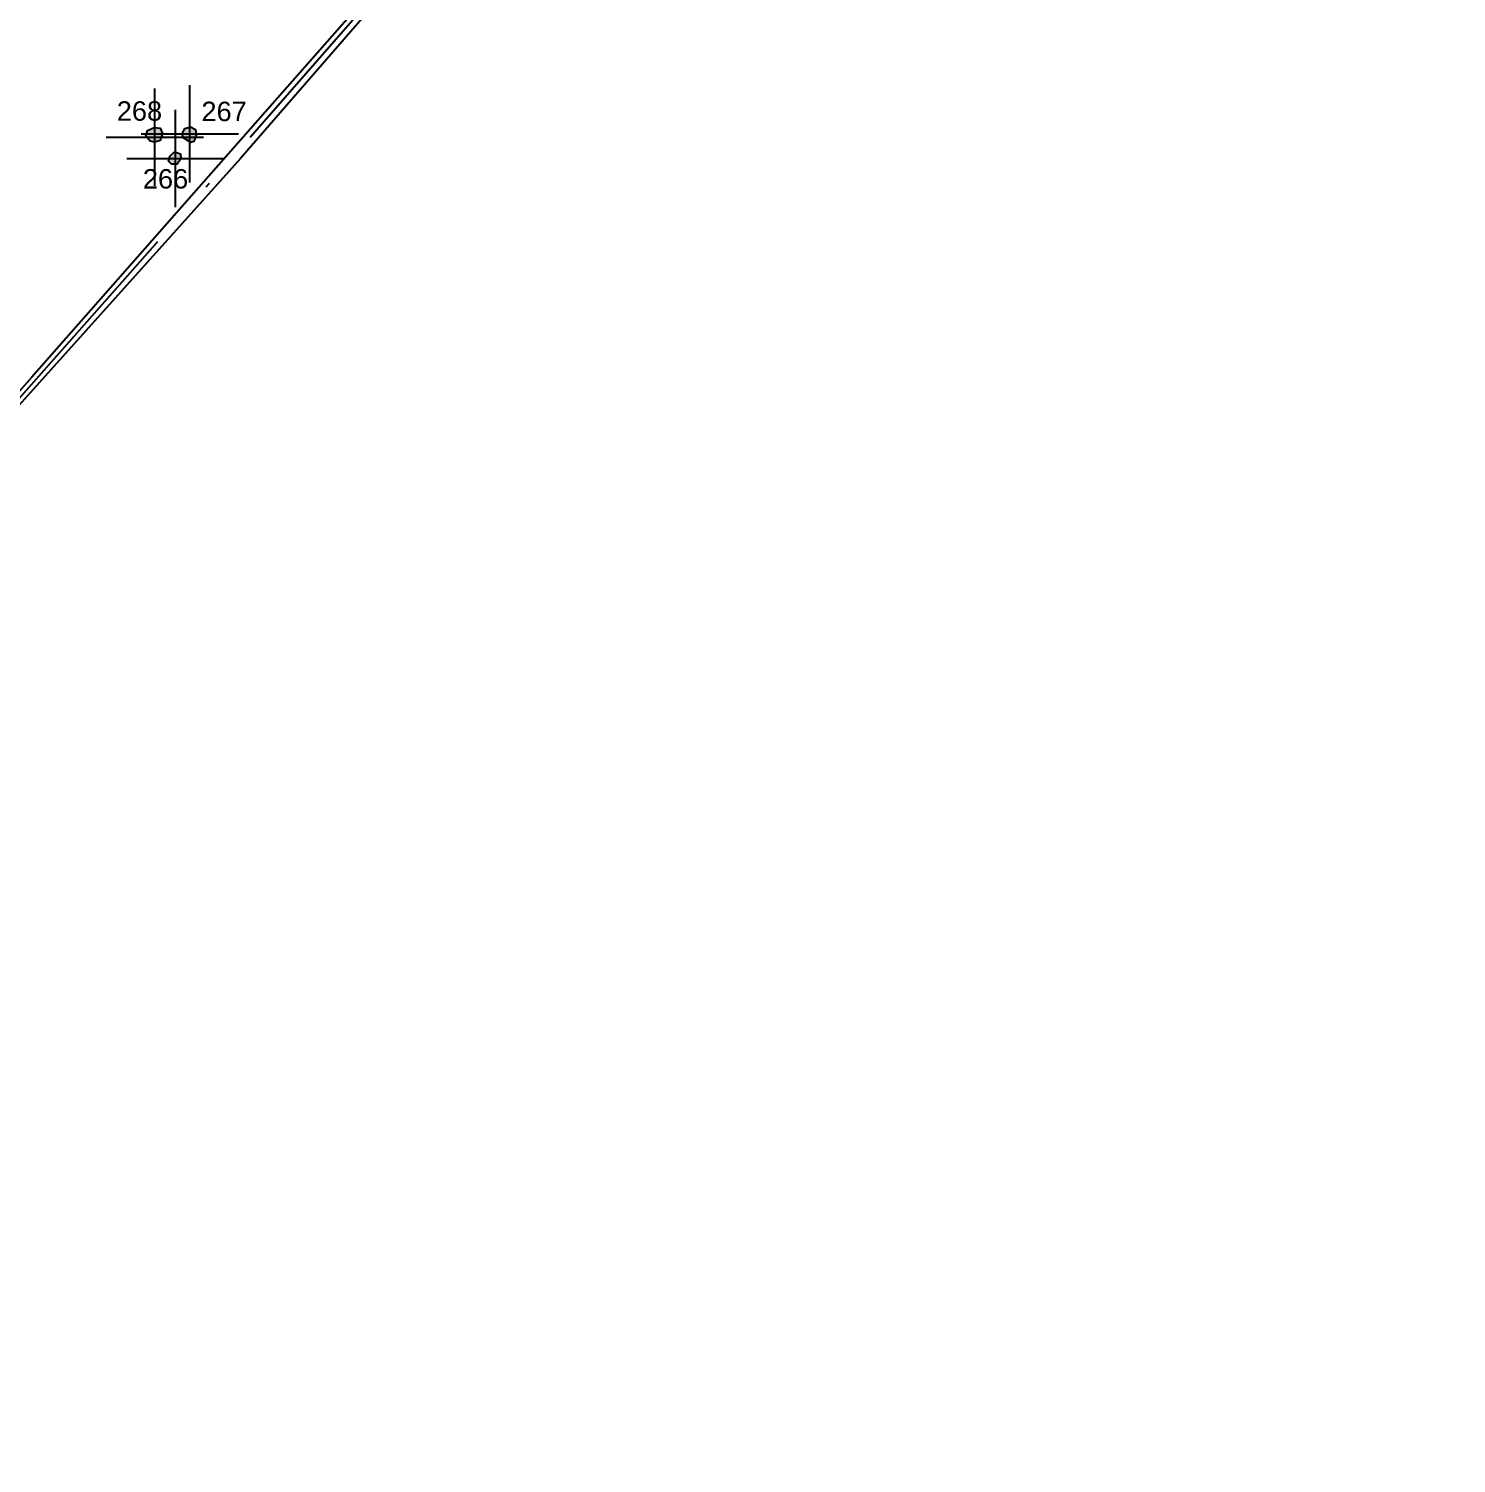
# Model space of a CAD drawing. Header units: millimetres. Extents: x 4462692 to 4462814, y 5793999 to 5794154.
# Drawn here: x 4462743.25 to 4462772.6, y 5793999.42 to 5794028.93 of the extents above; entities that cross this region are included whole.
import ezdxf

# ---------------------------------------------------------------- set-up
doc = ezdxf.new("R2010")
doc.units = ezdxf.units.MM
doc.header["$PDMODE"] = 2
doc.header["$PDSIZE"] = -1
doc.linetypes.add('ACAD_ISO10W100', pattern=[18, 12, -3, 0, -3])
for name, color, linetype in [('00Befund', 36, 'Continuous'), ('00BefundNr', 36, 'Continuous'), ('GGok', 50, 'Continuous'), ('GGuk', 7, 'Continuous'), ('GUK', 90, 'ACAD_ISO10W100'), ('Höhenpunkte Befunde', 7, 'Continuous'), ('Pfosten', 254, 'Continuous')]:
    doc.layers.add(name, color=color, linetype=linetype)
doc.styles.get("Standard").update_dxf_attribs({"font": 'arial.ttf'})

msp = doc.modelspace()

# ---------------------------------------------------------------- hatches: boundary and pattern name
at = {"layer": 'Pfosten'}
h = msp.add_hatch(color=256, dxfattribs=at)
h.dxf.hatch_style = 1
h.paths.add_polyline_path([(4462724.484, 5794024.295), (4462724.648, 5794024.179), (4462724.772, 5794024.061), (4462724.796, 5794023.942), (4462724.817, 5794023.797), (4462724.856, 5794023.673), (4462724.791, 5794023.502), (4462724.662, 5794023.456), (4462724.476, 5794023.375), (4462724.325, 5794023.396), (4462724.125, 5794023.502), (4462724.022, 5794023.654), (4462723.951, 5794023.868), (4462724.012, 5794024.061), (4462724.153, 5794024.25), (4462724.361, 5794024.244)])
h.paths.add_polyline_path([(4462722.369, 5794023.151), (4462722.408, 5794023.069), (4462722.423, 5794022.934), (4462722.33, 5794022.901), (4462722.216, 5794022.935), (4462722.116, 5794023.012), (4462722.128, 5794023.158), (4462722.247, 5794023.194)])
h.paths.add_polyline_path([(4462721.482, 5794022.283), (4462721.61, 5794022.216), (4462721.709, 5794022.114), (4462721.793, 5794021.882), (4462721.681, 5794021.733), (4462721.574, 5794021.61), (4462721.366, 5794021.582), (4462721.146, 5794021.658), (4462721.082, 5794021.803), (4462721.082, 5794021.996), (4462721.129, 5794022.155), (4462721.245, 5794022.296), (4462721.367, 5794022.31)])
h.paths.add_polyline_path([(4462717.662, 5794023.045), (4462717.86, 5794023.089), (4462718.034, 5794023.045), (4462718.254, 5794022.932), (4462718.397, 5794022.851), (4462718.533, 5794022.791), (4462718.604, 5794022.585), (4462718.557, 5794022.462), (4462718.43, 5794022.319), (4462718.288, 5794022.32), (4462718.028, 5794022.329), (4462717.813, 5794022.426), (4462717.607, 5794022.551), (4462717.462, 5794022.699), (4462717.421, 5794022.849), (4462717.485, 5794022.972)])
h.paths.add_polyline_path([(4462701.113, 5794024.721), (4462701.15, 5794024.678), (4462701.152, 5794024.527), (4462701.147, 5794024.455), (4462701.073, 5794024.404), (4462700.955, 5794024.412), (4462700.885, 5794024.482), (4462700.856, 5794024.628), (4462700.9, 5794024.735), (4462700.963, 5794024.834), (4462701.046, 5794024.824)])
h.paths.add_polyline_path([(4462700.231, 5794024.686), (4462700.352, 5794024.597), (4462700.35, 5794024.457), (4462700.3, 5794024.378), (4462700.211, 5794024.315), (4462700.117, 5794024.235), (4462699.99, 5794024.257), (4462699.901, 5794024.351), (4462699.868, 5794024.477), (4462699.918, 5794024.566), (4462700.021, 5794024.662), (4462700.13, 5794024.744)])
h.paths.add_polyline_path([(4462702.745, 5794032.034), (4462702.859, 5794031.934), (4462702.854, 5794031.818), (4462702.873, 5794031.777), (4462702.803, 5794031.653), (4462702.723, 5794031.552), (4462702.643, 5794031.537), (4462702.525, 5794031.604), (4462702.458, 5794031.69), (4462702.438, 5794031.799), (4462702.482, 5794031.941), (4462702.539, 5794032.035), (4462702.637, 5794032.059)])
h.paths.add_polyline_path([(4462705.1, 5794032.308), (4462705.121, 5794032.217), (4462705.033, 5794032.109), (4462704.925, 5794032.061), (4462704.922, 5794032.181), (4462704.936, 5794032.273), (4462705.019, 5794032.34)])
h.paths.add_polyline_path([(4462712.166, 5794029.996), (4462712.198, 5794029.914), (4462712.201, 5794029.789), (4462712.174, 5794029.704), (4462712.124, 5794029.614), (4462712.034, 5794029.557), (4462711.927, 5794029.539), (4462711.834, 5794029.563), (4462711.762, 5794029.665), (4462711.706, 5794029.789), (4462711.789, 5794029.91), (4462711.849, 5794029.96), (4462711.95, 5794030.048)])
h.paths.add_polyline_path([(4462710.492, 5794031.144), (4462710.513, 5794031.116), (4462710.529, 5794031.025), (4462710.428, 5794030.932), (4462710.353, 5794030.979), (4462710.307, 5794031.068), (4462710.339, 5794031.144), (4462710.395, 5794031.17)])
h.paths.add_polyline_path([(4462712.942, 5794032.802), (4462712.998, 5794032.702), (4462713.019, 5794032.65), (4462712.983, 5794032.548), (4462712.909, 5794032.537), (4462712.835, 5794032.561), (4462712.769, 5794032.638), (4462712.741, 5794032.735), (4462712.844, 5794032.796)])
h.paths.add_polyline_path([(4462724.84, 5794022.267), (4462724.914, 5794022.163), (4462724.908, 5794022.073), (4462724.889, 5794021.966), (4462724.772, 5794021.93), (4462724.652, 5794021.969), (4462724.58, 5794022.062), (4462724.604, 5794022.178), (4462724.638, 5794022.248), (4462724.714, 5794022.256)])
h.paths.add_polyline_path([(4462734.198, 5794020.296), (4462734.198, 5794020.133), (4462734.116, 5794020.008), (4462733.972, 5794019.895), (4462733.82, 5794019.851), (4462733.678, 5794019.976), (4462733.598, 5794020.116), (4462733.57, 5794020.286), (4462733.614, 5794020.468), (4462733.781, 5794020.575), (4462733.965, 5794020.58), (4462734.056, 5794020.532), (4462734.156, 5794020.427)])
h.paths.add_polyline_path([(4462739.154, 5794019.494), (4462739.274, 5794019.469), (4462739.381, 5794019.416), (4462739.46, 5794019.31), (4462739.452, 5794019.172), (4462739.361, 5794019.086), (4462739.229, 5794019.107), (4462739.12, 5794019.195), (4462739.05, 5794019.283), (4462739.038, 5794019.398)])
h.paths.add_polyline_path([(4462741.596, 5794020.602), (4462741.655, 5794020.523), (4462741.713, 5794020.44), (4462741.746, 5794020.315), (4462741.628, 5794020.239), (4462741.486, 5794020.169), (4462741.361, 5794020.216), (4462741.259, 5794020.342), (4462741.287, 5794020.507), (4462741.407, 5794020.573)])
h.paths.add_polyline_path([(4462740.724, 5794019.984), (4462740.848, 5794019.938), (4462740.959, 5794019.776), (4462740.953, 5794019.669), (4462740.923, 5794019.536), (4462740.861, 5794019.385), (4462740.669, 5794019.243), (4462740.542, 5794019.286), (4462740.436, 5794019.386), (4462740.329, 5794019.543), (4462740.283, 5794019.681), (4462740.417, 5794019.813), (4462740.555, 5794019.931)])
h.paths.add_polyline_path([(4462739.99, 5794019.531), (4462740.056, 5794019.518), (4462740.131, 5794019.4), (4462740.112, 5794019.298), (4462739.974, 5794019.231), (4462739.867, 5794019.27), (4462739.83, 5794019.388), (4462739.832, 5794019.465), (4462739.926, 5794019.531)])
h.paths.add_polyline_path([(4462739.126, 5794026.415), (4462739.246, 5794026.367), (4462739.286, 5794026.222), (4462739.294, 5794026.108), (4462739.21, 5794026.02), (4462739.103, 5794025.977), (4462738.959, 5794025.992), (4462738.858, 5794026.103), (4462738.822, 5794026.197), (4462738.854, 5794026.332), (4462738.922, 5794026.417)])
h.paths.add_polyline_path([(4462738.408, 5794025.921), (4462738.485, 5794025.84), (4462738.502, 5794025.663), (4462738.411, 5794025.617), (4462738.308, 5794025.656), (4462738.24, 5794025.756), (4462738.282, 5794025.861), (4462738.33, 5794025.893)])
h.paths.add_polyline_path([(4462738.406, 5794025.498), (4462738.543, 5794025.494), (4462738.627, 5794025.414), (4462738.647, 5794025.318), (4462738.599, 5794025.167), (4462738.471, 5794025.144), (4462738.378, 5794025.225), (4462738.328, 5794025.327), (4462738.347, 5794025.438)])
h.paths.add_polyline_path([(4462739.113, 5794025.516), (4462739.177, 5794025.448), (4462739.211, 5794025.337), (4462739.141, 5794025.254), (4462739.016, 5794025.282), (4462738.955, 5794025.339), (4462738.943, 5794025.453), (4462739.014, 5794025.503)])
h.paths.add_polyline_path([(4462741.9, 5794024.475), (4462741.963, 5794024.403), (4462741.979, 5794024.294), (4462741.906, 5794024.257), (4462741.812, 5794024.309), (4462741.767, 5794024.412), (4462741.8, 5794024.463)])
h.paths.add_polyline_path([(4462745.825, 5794026.893), (4462745.95, 5794026.881), (4462745.997, 5794026.771), (4462745.949, 5794026.625), (4462745.843, 5794026.595), (4462745.744, 5794026.613), (4462745.652, 5794026.718), (4462745.69, 5794026.829)])
h.paths.add_polyline_path([(4462746.574, 5794026.909), (4462746.679, 5794026.85), (4462746.693, 5794026.736), (4462746.645, 5794026.608), (4462746.578, 5794026.582), (4462746.416, 5794026.691), (4462746.408, 5794026.777), (4462746.455, 5794026.872)])
h.paths.add_polyline_path([(4462746.244, 5794026.391), (4462746.366, 5794026.354), (4462746.374, 5794026.252), (4462746.299, 5794026.143), (4462746.183, 5794026.141), (4462746.123, 5794026.202), (4462746.153, 5794026.312)])
h.paths.add_polyline_path([(4462745.601, 5794030.735), (4462745.729, 5794030.729), (4462745.853, 5794030.676), (4462745.88, 5794030.549), (4462745.875, 5794030.392), (4462745.791, 5794030.261), (4462745.623, 5794030.267), (4462745.51, 5794030.373), (4462745.468, 5794030.505), (4462745.485, 5794030.657)])
h.paths.add_polyline_path([(4462739.935, 5794028.257), (4462740.045, 5794028.186), (4462740.048, 5794028.109), (4462739.964, 5794027.998), (4462739.874, 5794027.952), (4462739.757, 5794028.014), (4462739.741, 5794028.119), (4462739.796, 5794028.236)])
h.paths.add_polyline_path([(4462739.591, 5794027.958), (4462739.713, 5794027.912), (4462739.752, 5794027.793), (4462739.743, 5794027.652), (4462739.635, 5794027.592), (4462739.493, 5794027.569), (4462739.404, 5794027.667), (4462739.397, 5794027.775), (4462739.444, 5794027.882)])

# ---------------------------------------------------------------- linework, layer by layer
at = {"layer": '00Befund'}
for points in [[(4462745.825, 5794026.893, 52.611), (4462745.95, 5794026.881, 52.611), (4462745.997, 5794026.771, 52.604), (4462745.949, 5794026.625, 52.615), (4462745.843, 5794026.595, 52.608), (4462745.744, 5794026.613, 52.604), (4462745.652, 5794026.718, 52.606), (4462745.69, 5794026.829, 52.6)], [(4462746.574, 5794026.909, 52.625), (4462746.679, 5794026.85, 52.629), (4462746.693, 5794026.736, 52.638), (4462746.645, 5794026.608, 52.622), (4462746.578, 5794026.582, 52.617), (4462746.416, 5794026.691, 52.621), (4462746.408, 5794026.777, 52.619), (4462746.455, 5794026.872, 52.63)], [(4462746.244, 5794026.391, 52.597), (4462746.366, 5794026.354, 52.609), (4462746.374, 5794026.252, 52.621), (4462746.299, 5794026.143, 52.611), (4462746.183, 5794026.141, 52.619), (4462746.123, 5794026.202, 52.616), (4462746.153, 5794026.312, 52.612)]]:
    msp.add_polyline3d(points, close=True, dxfattribs=at)
at = {"layer": 'GGok'}
msp.add_polyline3d([(4462777.829, 5794061.092, 52.781), (4462771.76, 5794054.059, 52.782), (4462765.534, 5794047.042, 53.057), (4462759.669, 5794040.206, 53.145), (4462753.454, 5794032.999, 53.038), (4462747.603, 5794026.254, 53.124), (4462742.014, 5794020.04, 53.165), (4462732.903, 5794009.653, 53.489), (4462726.752, 5794002.668, 53.459), (4462723.859, 5793999.423, 53.514), (4462723.855, 5793999.422, 53.507), (4462716.984, 5794004.098, 53.306), (4462709.939, 5794010.352, 53.307), (4462705.895, 5794013.798, 53.308), (4462701.104, 5794018.151, 53.275), (4462695.171, 5794023.291, 53.27), (4462692.064, 5794026.228, 53.305), (4462698.152, 5794033.433, 53.33), (4462704.502, 5794040.673, 53.406), (4462710.519, 5794047.533, 53.315), (4462715.528, 5794053.2, 53.142), (4462718.239, 5794056.554, 53.049), (4462724.39, 5794063.301, 52.914)], dxfattribs=at)
at = {"layer": 'GGuk'}
msp.add_polyline3d([(4462740.271, 5794057.853, 52.405), (4462745.558, 5794052.702, 52.394), (4462751.822, 5794047.367, 52.706), (4462757.244, 5794042.717, 52.587), (4462759.662, 5794040.426, 52.737), (4462754.136, 5794034.051, 52.636), (4462748.361, 5794027.494, 52.671), (4462743.313, 5794021.757, 52.692), (4462736.491, 5794014.046, 52.718)], dxfattribs=at)
at = {"layer": 'GUK', "ltscale": 0.5}
for p, q in [((4462747.798, 5794026.696, 53.507), (4462759.711, 5794040.325, 51.729)), ((4462723.856, 5793999.592, 52.851), (4462747.798, 5794026.696, 53.507))]:
    msp.add_line(p, q, dxfattribs=at)
at = {"layer": 'Höhenpunkte Befunde', "extrusion": (-0.0012, 5.29667e-05, 0.999999)}
for p in [(4462745.841, 5794026.697, 52.607), (4462746.561, 5794026.764, 52.621), (4462746.267, 5794026.254, 52.608)]:
    msp.add_point(p, dxfattribs=at)

# ---------------------------------------------------------------- texts
at = {"layer": '00BefundNr', "extrusion": (0.001151, -0.000341666, 0.999999)}
msp.add_text('268', height=0.4, rotation=0.1168, dxfattribs=at).set_placement((4462742.038, 5794028.468, 3212.929))
at = {"layer": '00BefundNr', "extrusion": (0.001151, -0.000344024, 0.999999)}
msp.add_text('267', height=0.4, rotation=359.9994, dxfattribs=at).set_placement((4462743.782, 5794028.467, 3196.136))
at = {"layer": '00BefundNr', "extrusion": (0.001151, -0.000343069, 0.999999)}
msp.add_text('266', height=0.4, rotation=0.0469, dxfattribs=at).set_placement((4462742.639, 5794027.059, 3148.368))

doc.saveas('drawing.dxf')
